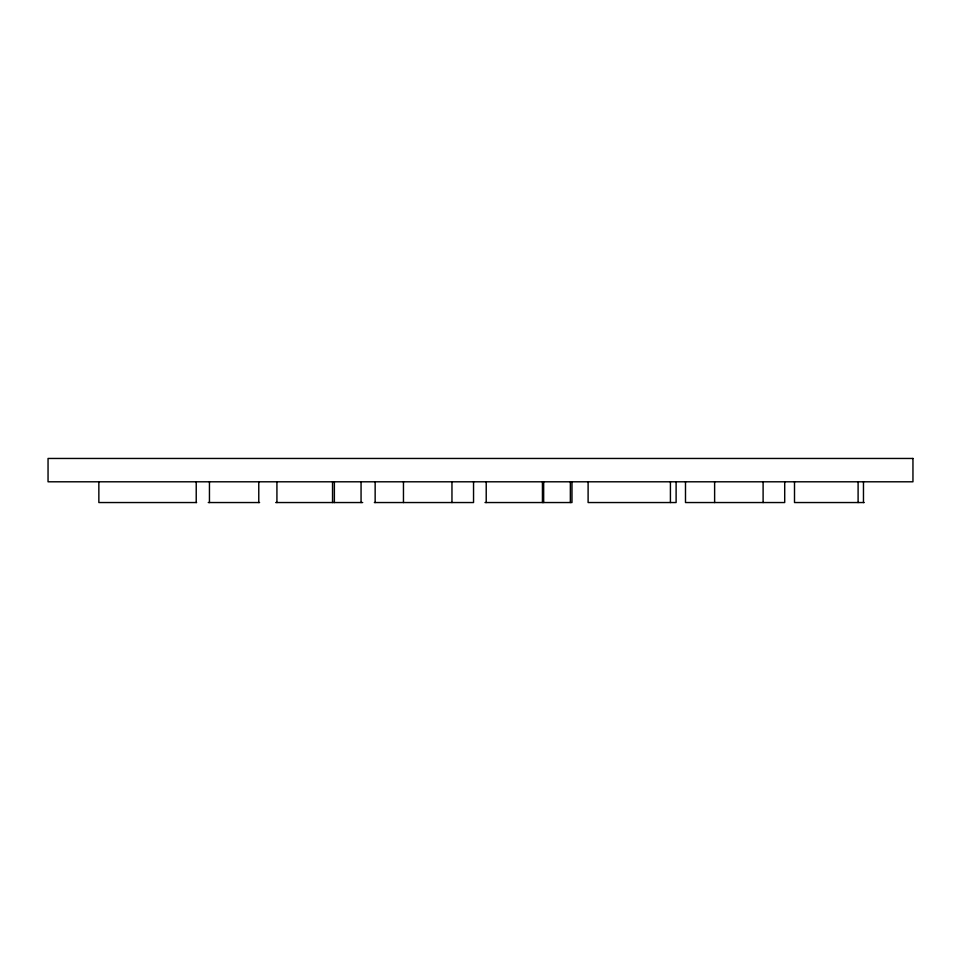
<?xml version="1.0" encoding="UTF-8"?>
<svg xmlns="http://www.w3.org/2000/svg" width="961" height="961" viewBox="0 0 961 961"><rect width="100%" height="100%" fill="white"/><g stroke="black" fill="none" stroke-linecap="round" stroke-linejoin="round"><path stroke-width="1.44" d="M196.633 502.543L98.851 502.543L98.851 481.797M208.261 502.543L259.59 502.543M275.699 502.543L362.693 502.543M374.334 502.543L473.545 502.543L473.545 481.797M484.993 502.543L571.975 502.543L571.975 481.797M864.179 502.543L794.507 502.543L794.507 481.797M863.471 481.797L863.471 502.543M858.101 481.797L858.101 502.543M784.705 481.797L784.705 502.543L685.493 502.543L685.493 481.797M763.106 481.797L763.106 502.543M714.624 481.797L714.624 502.543M676.112 481.797L676.112 502.543L588.108 502.543L588.108 481.797M670.418 481.797L670.418 502.543M570.353 481.797L570.353 502.543M543.662 481.797L543.662 502.543M542.436 481.797L542.436 502.543M486.218 481.797L486.218 502.543M451.958 481.797L451.958 502.543M403.464 481.797L403.464 502.543M375.15 481.797L375.15 502.543M361.06 481.797L361.06 502.543M334.368 481.797L334.368 502.543M332.542 481.797L332.542 502.543M276.924 481.797L276.924 502.543M258.773 481.797L258.773 502.543M209.45 481.797L209.45 502.543M196.224 481.797L196.224 502.543M912.95 458.457L48.05 458.457L48.05 481.797L912.95 481.797L912.95 458.457"/></g></svg>
